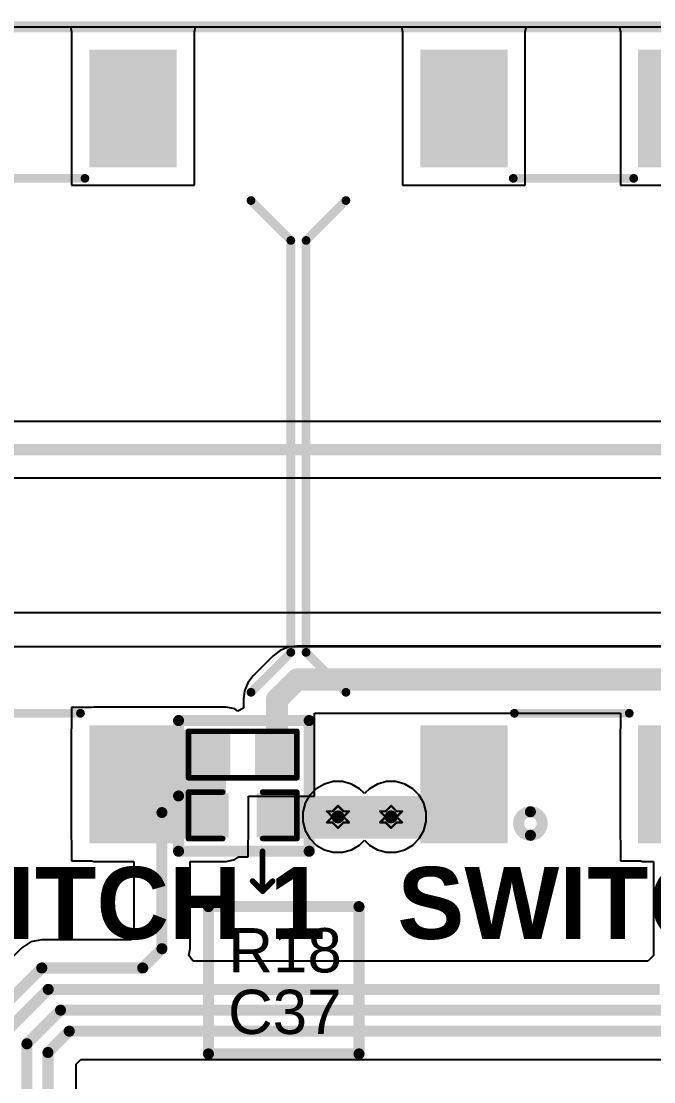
# Model space of a CAD drawing. Header units: inches. Extents: x -3 to 5437, y -3 to 5435.
# Drawn here: x 142.06 to 156.57, y 97.02 to 121.35 of the extents above; entities that cross this region are included whole.
import ezdxf

# ---------------------------------------------------------------- set-up
doc = ezdxf.new("R2010")
doc.units = ezdxf.units.IN
for name, color, linetype in [('Board Outline', 216, 'Continuous'), ('Bottom Layer', 5, 'Continuous'), ('Drill Drawing', 1, 'Continuous'), ('GND', 16, 'Continuous'), ('PWR', 76, 'Continuous'), ('Top Layer', 1, 'Continuous'), ('Top Overlay', 2, 'Continuous'), ('Top Paste', 8, 'Continuous'), ('Top Solder', 216, 'Continuous'), ('Via Holes', 16, 'Continuous')]:
    doc.layers.add(name, color=color, linetype=linetype)
doc.styles.add('Arial', font='', dxfattribs={"height": 0.2})
doc.styles.add('Arial_Bold', font='', dxfattribs={"height": 0.2})
doc.styles.get('Arial').set_extended_font_data('Arial')
doc.styles.get('Arial_Bold').set_extended_font_data('Arial', bold=True)

# ---------------------------------------------------------------- blocks, each defined once
blk = doc.blocks.new('TL3300CF160Q_414')
at = {"layer": 'Top Layer'}
for points in [[(-6.5, 1.6), (-9, 1.6), (-9, 3.4), (-6.5, 3.4)], [(9, 1.6), (6.5, 1.6), (6.5, 3.4), (9, 3.4)], [(-6.5, -3.4), (-9, -3.4), (-9, -1.6), (-6.5, -1.6)], [(9, -3.4), (6.5, -3.4), (6.5, -1.6), (9, -1.6)]]:
    blk.add_hatch(color=1, dxfattribs=at).paths.add_polyline_path(points)
at = {"layer": 'Top Paste'}
for points in [[(-6.5, 1.6), (-9, 1.6), (-9, 3.4), (-6.5, 3.4)], [(9, 1.6), (6.5, 1.6), (6.5, 3.4), (9, 3.4)], [(-6.5, -3.4), (-9, -3.4), (-9, -1.6), (-6.5, -1.6)], [(9, -3.4), (6.5, -3.4), (6.5, -1.6), (9, -1.6)]]:
    blk.add_hatch(color=8, dxfattribs=at).paths.add_polyline_path(points)
at = {"layer": 'Top Solder'}
for points in [[(-6.398, 1.498), (-9.102, 1.498), (-9.102, 3.502), (-6.398, 3.502)], [(9.102, 1.498), (6.398, 1.498), (6.398, 3.502), (9.102, 3.502)], [(-6.398, -3.502), (-9.102, -3.502), (-9.102, -1.498), (-6.398, -1.498)], [(9.102, -3.502), (6.398, -3.502), (6.398, -1.498), (9.102, -1.498)]]:
    blk.add_hatch(color=216, dxfattribs=at).paths.add_polyline_path(points)
at = {"layer": 'Top Overlay'}
for points in [[(-4.724, 6.121, 0.2, 0.2, 0), (-5.639, 5.207, 0.2, 0.2, 0)], [(-4.724, 6.121, 0.2, 0.2, 0), (4.724, 6.121, 0.2, 0.2, 0)], [(4.724, 6.121, 0.2, 0.2, 0), (5.639, 5.207, 0.2, 0.2, 0)], [(6.147, 1.368, 0.2, 0.2, 0), (6.147, -1.397, 0.2, 0.2, 0)], [(-6.121, 1.342, 0.2, 0.2, 0), (-6.121, -1.295, 0.2, 0.2, 0)], [(-5.639, -5.207, 0.2, 0.2, 0), (-4.724, -6.121, 0.2, 0.2, 0)], [(5.639, -5.207, 0.2, 0.2, 0), (4.724, -6.121, 0.2, 0.2, 0)], [(-4.724, -6.121, 0.2, 0.2, 0), (4.724, -6.121, 0.2, 0.2, 0)]]:
    blk.add_lwpolyline(points, format="xyseb", dxfattribs=at)
for points in [[(-4.774, 6.121, 0.1, 0.1, 1), (-4.674, 6.121, 0.1, 0.1, 1)], [(-4.774, 6.121, 0.1, 0.1, 1), (-4.674, 6.121, 0.1, 0.1, 1)], [(4.674, 6.121, 0.1, 0.1, 1), (4.774, 6.121, 0.1, 0.1, 1)], [(4.674, 6.121, 0.1, 0.1, 1), (4.774, 6.121, 0.1, 0.1, 1)], [(-5.689, 5.207, 0.1, 0.1, 1), (-5.589, 5.207, 0.1, 0.1, 1)], [(5.589, 5.207, 0.1, 0.1, 1), (5.689, 5.207, 0.1, 0.1, 1)], [(6.097, 1.368, 0.1, 0.1, 1), (6.197, 1.368, 0.1, 0.1, 1)], [(-8.379, 0.974, 0.254, 0.254, 1), (-8.919, 0.974, 0.254, 0.254, 1)], [(-6.171, 1.342, 0.1, 0.1, 1), (-6.071, 1.342, 0.1, 0.1, 1)], [(-8.983, 0.974, 0.127, 0.127, 1), (-8.856, 0.974, 0.127, 0.127, 1)], [(-8.443, 0.974, 0.127, 0.127, 1), (-8.316, 0.974, 0.127, 0.127, 1)], [(-6.171, -1.295, 0.1, 0.1, 1), (-6.071, -1.295, 0.1, 0.1, 1)], [(6.097, -1.397, 0.1, 0.1, 1), (6.197, -1.397, 0.1, 0.1, 1)], [(-5.689, -5.207, 0.1, 0.1, 1), (-5.589, -5.207, 0.1, 0.1, 1)], [(5.589, -5.207, 0.1, 0.1, 1), (5.689, -5.207, 0.1, 0.1, 1)], [(-4.774, -6.121, 0.1, 0.1, 1), (-4.674, -6.121, 0.1, 0.1, 1)], [(-4.774, -6.121, 0.1, 0.1, 1), (-4.674, -6.121, 0.1, 0.1, 1)], [(4.674, -6.121, 0.1, 0.1, 1), (4.774, -6.121, 0.1, 0.1, 1)], [(4.674, -6.121, 0.1, 0.1, 1), (4.774, -6.121, 0.1, 0.1, 1)]]:
    blk.add_lwpolyline(points, format="xyseb", close=True, dxfattribs=at)
blk = doc.blocks.new('TL3300CF160Q_415')
at = {"layer": 'Top Layer'}
for points in [[(-6.5, 1.6), (-9, 1.6), (-9, 3.4), (-6.5, 3.4)], [(9, 1.6), (6.5, 1.6), (6.5, 3.4), (9, 3.4)], [(-6.5, -3.4), (-9, -3.4), (-9, -1.6), (-6.5, -1.6)], [(9, -3.4), (6.5, -3.4), (6.5, -1.6), (9, -1.6)]]:
    blk.add_hatch(color=1, dxfattribs=at).paths.add_polyline_path(points)
at = {"layer": 'Top Paste'}
for points in [[(-6.5, 1.6), (-9, 1.6), (-9, 3.4), (-6.5, 3.4)], [(9, 1.6), (6.5, 1.6), (6.5, 3.4), (9, 3.4)], [(-6.5, -3.4), (-9, -3.4), (-9, -1.6), (-6.5, -1.6)], [(9, -3.4), (6.5, -3.4), (6.5, -1.6), (9, -1.6)]]:
    blk.add_hatch(color=8, dxfattribs=at).paths.add_polyline_path(points)
at = {"layer": 'Top Solder'}
for points in [[(-6.398, 1.498), (-9.102, 1.498), (-9.102, 3.502), (-6.398, 3.502)], [(9.102, 1.498), (6.398, 1.498), (6.398, 3.502), (9.102, 3.502)], [(-6.398, -3.502), (-9.102, -3.502), (-9.102, -1.498), (-6.398, -1.498)], [(9.102, -3.502), (6.398, -3.502), (6.398, -1.498), (9.102, -1.498)]]:
    blk.add_hatch(color=216, dxfattribs=at).paths.add_polyline_path(points)
at = {"layer": 'Top Overlay'}
for points in [[(-4.724, 6.121, 0.2, 0.2, 0), (-5.639, 5.207, 0.2, 0.2, 0)], [(-4.724, 6.121, 0.2, 0.2, 0), (4.724, 6.121, 0.2, 0.2, 0)], [(4.724, 6.121, 0.2, 0.2, 0), (5.639, 5.207, 0.2, 0.2, 0)], [(6.147, 1.368, 0.2, 0.2, 0), (6.147, -1.397, 0.2, 0.2, 0)], [(-6.121, 1.342, 0.2, 0.2, 0), (-6.121, -1.295, 0.2, 0.2, 0)], [(-5.639, -5.207, 0.2, 0.2, 0), (-4.724, -6.121, 0.2, 0.2, 0)], [(5.639, -5.207, 0.2, 0.2, 0), (4.724, -6.121, 0.2, 0.2, 0)], [(-4.724, -6.121, 0.2, 0.2, 0), (4.724, -6.121, 0.2, 0.2, 0)]]:
    blk.add_lwpolyline(points, format="xyseb", dxfattribs=at)
for points in [[(-4.774, 6.121, 0.1, 0.1, 1), (-4.674, 6.121, 0.1, 0.1, 1)], [(-4.774, 6.121, 0.1, 0.1, 1), (-4.674, 6.121, 0.1, 0.1, 1)], [(4.674, 6.121, 0.1, 0.1, 1), (4.774, 6.121, 0.1, 0.1, 1)], [(4.674, 6.121, 0.1, 0.1, 1), (4.774, 6.121, 0.1, 0.1, 1)], [(-5.689, 5.207, 0.1, 0.1, 1), (-5.589, 5.207, 0.1, 0.1, 1)], [(5.589, 5.207, 0.1, 0.1, 1), (5.689, 5.207, 0.1, 0.1, 1)], [(6.097, 1.368, 0.1, 0.1, 1), (6.197, 1.368, 0.1, 0.1, 1)], [(-8.455, 0.954, 0.254, 0.254, 1), (-8.995, 0.954, 0.254, 0.254, 1)], [(-6.171, 1.342, 0.1, 0.1, 1), (-6.071, 1.342, 0.1, 0.1, 1)], [(-9.059, 0.954, 0.127, 0.127, 1), (-8.932, 0.954, 0.127, 0.127, 1)], [(-8.519, 0.954, 0.127, 0.127, 1), (-8.392, 0.954, 0.127, 0.127, 1)], [(-6.171, -1.295, 0.1, 0.1, 1), (-6.071, -1.295, 0.1, 0.1, 1)], [(6.097, -1.397, 0.1, 0.1, 1), (6.197, -1.397, 0.1, 0.1, 1)], [(-5.689, -5.207, 0.1, 0.1, 1), (-5.589, -5.207, 0.1, 0.1, 1)], [(5.589, -5.207, 0.1, 0.1, 1), (5.689, -5.207, 0.1, 0.1, 1)], [(-4.774, -6.121, 0.1, 0.1, 1), (-4.674, -6.121, 0.1, 0.1, 1)], [(-4.774, -6.121, 0.1, 0.1, 1), (-4.674, -6.121, 0.1, 0.1, 1)], [(4.674, -6.121, 0.1, 0.1, 1), (4.774, -6.121, 0.1, 0.1, 1)], [(4.674, -6.121, 0.1, 0.1, 1), (4.774, -6.121, 0.1, 0.1, 1)]]:
    blk.add_lwpolyline(points, format="xyseb", close=True, dxfattribs=at)
blk = doc.blocks.new('RES_0603_448')
at = {"layer": 'Top Layer'}
for points in [[(-0.381, 0.4445), (-0.381, -0.4445), (-1.143, -0.4445), (-1.143, 0.4445)], [(1.143, 0.4445), (1.143, -0.4445), (0.381, -0.4445), (0.381, 0.4445)]]:
    blk.add_hatch(color=1, dxfattribs=at).paths.add_polyline_path(points)
at = {"layer": 'Top Paste'}
for points in [[(-0.381, 0.4445), (-0.381, -0.4445), (-1.143, -0.4445), (-1.143, 0.4445)], [(1.143, 0.4445), (1.143, -0.4445), (0.381, -0.4445), (0.381, 0.4445)]]:
    blk.add_hatch(color=8, dxfattribs=at).paths.add_polyline_path(points)
at = {"layer": 'Top Solder'}
for points in [[(-0.2794, 0.5461), (-0.2794, -0.5461), (-1.2446, -0.5461), (-1.2446, 0.5461)], [(1.2446, 0.5461), (1.2446, -0.5461), (0.2794, -0.5461), (0.2794, 0.5461)]]:
    blk.add_hatch(color=216, dxfattribs=at).paths.add_polyline_path(points)
at = {"layer": 'Top Overlay'}
for points in [[(-1.2446, -0.5334, 0.127, 0.127, 0), (-1.2446, 0.5334, 0.127, 0.127, 0)], [(-1.2446, 0.5334, 0.127, 0.127, 0), (1.2446, 0.5334, 0.127, 0.127, 0)], [(1.2446, -0.5334, 0.127, 0.127, 0), (1.2446, 0.5334, 0.127, 0.127, 0)], [(-1.2446, -0.5334, 0.127, 0.127, 0), (1.2446, -0.5334, 0.127, 0.127, 0)]]:
    blk.add_lwpolyline(points, format="xyseb", dxfattribs=at)
for points in [[(-1.27635, 0.5334, 0.0635, 0.0635, 1), (-1.21285, 0.5334, 0.0635, 0.0635, 1)], [(-1.27635, 0.5334, 0.0635, 0.0635, 1), (-1.21285, 0.5334, 0.0635, 0.0635, 1)], [(1.21285, 0.5334, 0.0635, 0.0635, 1), (1.27635, 0.5334, 0.0635, 0.0635, 1)], [(1.21285, 0.5334, 0.0635, 0.0635, 1), (1.27635, 0.5334, 0.0635, 0.0635, 1)], [(-1.27635, -0.5334, 0.0635, 0.0635, 1), (-1.21285, -0.5334, 0.0635, 0.0635, 1)], [(-1.27635, -0.5334, 0.0635, 0.0635, 1), (-1.21285, -0.5334, 0.0635, 0.0635, 1)], [(1.21285, -0.5334, 0.0635, 0.0635, 1), (1.27635, -0.5334, 0.0635, 0.0635, 1)], [(1.21285, -0.5334, 0.0635, 0.0635, 1), (1.27635, -0.5334, 0.0635, 0.0635, 1)]]:
    blk.add_lwpolyline(points, format="xyseb", close=True, dxfattribs=at)
blk = doc.blocks.new('C__0603_485')
at = {"layer": 'Top Layer'}
for points in [[(-0.381, 0.445), (-0.381, -0.445), (-1.143, -0.445), (-1.143, 0.445)], [(1.143, 0.445), (1.143, -0.445), (0.381, -0.445), (0.381, 0.445)]]:
    blk.add_hatch(color=1, dxfattribs=at).paths.add_polyline_path(points)
at = {"layer": 'Top Paste'}
for points in [[(-0.381, 0.445), (-0.381, -0.445), (-1.143, -0.445), (-1.143, 0.445)], [(1.143, 0.445), (1.143, -0.445), (0.381, -0.445), (0.381, 0.445)]]:
    blk.add_hatch(color=8, dxfattribs=at).paths.add_polyline_path(points)
at = {"layer": 'Top Solder'}
for points in [[(-0.321, 0.504), (-0.321, -0.504), (-1.203, -0.504), (-1.203, 0.504)], [(1.203, 0.504), (1.203, -0.504), (0.321, -0.504), (0.321, 0.504)]]:
    blk.add_hatch(color=216, dxfattribs=at).paths.add_polyline_path(points)
at = {"layer": 'Top Overlay'}
for points in [[(-0.457, 0.533, 0.127, 0.127, 0), (-1.245, 0.533, 0.127, 0.127, 0)], [(-1.245, 0.533, 0.127, 0.127, 0), (-1.245, -0.533, 0.127, 0.127, 0)], [(1.245, 0.533, 0.127, 0.127, 0), (0.457, 0.533, 0.127, 0.127, 0)], [(1.245, 0.533, 0.127, 0.127, 0), (1.245, -0.533, 0.127, 0.127, 0)], [(-0.457, -0.533, 0.127, 0.127, 0), (-1.245, -0.533, 0.127, 0.127, 0)], [(1.245, -0.533, 0.127, 0.127, 0), (0.457, -0.533, 0.127, 0.127, 0)]]:
    blk.add_lwpolyline(points, format="xyseb", dxfattribs=at)
for points in [[(-1.276, 0.533, 0.0635, 0.0635, 1), (-1.213, 0.533, 0.0635, 0.0635, 1)], [(-1.276, 0.533, 0.0635, 0.0635, 1), (-1.213, 0.533, 0.0635, 0.0635, 1)], [(-0.489, 0.533, 0.0635, 0.0635, 1), (-0.425, 0.533, 0.0635, 0.0635, 1)], [(0.425, 0.533, 0.0635, 0.0635, 1), (0.489, 0.533, 0.0635, 0.0635, 1)], [(1.213, 0.533, 0.0635, 0.0635, 1), (1.276, 0.533, 0.0635, 0.0635, 1)], [(1.213, 0.533, 0.0635, 0.0635, 1), (1.276, 0.533, 0.0635, 0.0635, 1)], [(-1.276, -0.533, 0.0635, 0.0635, 1), (-1.213, -0.533, 0.0635, 0.0635, 1)], [(-1.276, -0.533, 0.0635, 0.0635, 1), (-1.213, -0.533, 0.0635, 0.0635, 1)], [(-0.489, -0.533, 0.0635, 0.0635, 1), (-0.425, -0.533, 0.0635, 0.0635, 1)], [(0.425, -0.533, 0.0635, 0.0635, 1), (0.489, -0.533, 0.0635, 0.0635, 1)], [(1.213, -0.533, 0.0635, 0.0635, 1), (1.276, -0.533, 0.0635, 0.0635, 1)], [(1.213, -0.533, 0.0635, 0.0635, 1), (1.276, -0.533, 0.0635, 0.0635, 1)]]:
    blk.add_lwpolyline(points, format="xyseb", close=True, dxfattribs=at)

msp = doc.modelspace()

# ---------------------------------------------------------------- hatches: boundary and pattern name
at = {"layer": 'Bottom Layer'}
h = msp.add_hatch(color=5, dxfattribs=at)
edge = h.paths.add_edge_path()
edge.add_arc((149.327, 103.099), 0.3, 0, 360)
h = msp.add_hatch(color=5, dxfattribs=at)
edge = h.paths.add_edge_path()
edge.add_arc((150.546, 103.099), 0.3, 0, 360)
at = {"layer": 'GND'}
h = msp.add_hatch(color=16, dxfattribs=at)
edge = h.paths.add_edge_path()
edge.add_arc((149.327, 103.099), 0.3, 0, 360)
h = msp.add_hatch(color=16, dxfattribs=at)
edge = h.paths.add_edge_path()
edge.add_arc((150.546, 103.099), 0.3, 0, 360)
at = {"layer": 'PWR'}
h = msp.add_hatch(color=76, dxfattribs=at)
edge = h.paths.add_edge_path()
edge.add_arc((149.327, 103.099), 0.3, 0, 360)
h = msp.add_hatch(color=76, dxfattribs=at)
edge = h.paths.add_edge_path()
edge.add_arc((150.546, 103.099), 0.3, 0, 360)
at = {"layer": 'Top Layer'}
for points in [[(143.724, 102.596), (146.759, 102.596), (146.759, 105.096), (143.724, 105.096)], [(156.316, 102.596), (159.367, 102.596), (159.367, 105.096), (156.316, 105.096)], [(147.521, 102.596), (153.116, 102.596), (153.116, 103.579), (147.521, 103.579)]]:
    msp.add_hatch(color=1, dxfattribs=at).paths.add_polyline_path(points)
h = msp.add_hatch(color=1, dxfattribs=at)
edge = h.paths.add_edge_path()
edge.add_arc((149.327, 103.099), 0.3, 0, 360)
h = msp.add_hatch(color=1, dxfattribs=at)
edge = h.paths.add_edge_path()
edge.add_arc((150.546, 103.099), 0.3, 0, 360)
at = {"layer": 'Via Holes'}
h = msp.add_hatch(color=7, dxfattribs=at)
edge = h.paths.add_edge_path()
edge.add_arc((149.327, 103.099), 0.15, 0, 360)
h = msp.add_hatch(color=7, dxfattribs=at)
edge = h.paths.add_edge_path()
edge.add_arc((150.546, 103.099), 0.15, 0, 360)

# ---------------------------------------------------------------- linework, layer by layer
at = {"layer": 'Board Outline'}
msp.add_lwpolyline([(-2.777, 121.22, 0.254, 0.254, 0), (202.223, 121.22, 0.254, 0.254, 0)], format="xyseb", dxfattribs=at)
at = {"layer": 'Bottom Layer'}
msp.add_line((50.23, 121.22), (198.678, 121.22), dxfattribs=at)
at = {"layer": 'Drill Drawing'}
for points in [[(149.2, 103.226, 0.0508, 0.0508, 0), (149.327, 103.353, 0.0508, 0.0508, 0)], [(149.327, 103.353, 0.0508, 0.0508, 0), (149.454, 103.226, 0.0508, 0.0508, 0)], [(150.419, 103.226, 0.0508, 0.0508, 0), (150.546, 103.353, 0.0508, 0.0508, 0)], [(150.546, 103.353, 0.0508, 0.0508, 0), (150.673, 103.226, 0.0508, 0.0508, 0)], [(149.073, 103.226, 0.0508, 0.0508, 0), (149.2, 103.099, 0.0508, 0.0508, 0)], [(149.073, 103.226, 0.0508, 0.0508, 0), (149.2, 103.226, 0.0508, 0.0508, 0)], [(149.454, 103.226, 0.0508, 0.0508, 0), (149.581, 103.226, 0.0508, 0.0508, 0)], [(149.454, 103.099, 0.0508, 0.0508, 0), (149.581, 103.226, 0.0508, 0.0508, 0)], [(150.292, 103.226, 0.0508, 0.0508, 0), (150.419, 103.099, 0.0508, 0.0508, 0)], [(150.292, 103.226, 0.0508, 0.0508, 0), (150.419, 103.226, 0.0508, 0.0508, 0)], [(150.673, 103.226, 0.0508, 0.0508, 0), (150.8, 103.226, 0.0508, 0.0508, 0)], [(150.673, 103.099, 0.0508, 0.0508, 0), (150.8, 103.226, 0.0508, 0.0508, 0)], [(149.073, 102.972, 0.0508, 0.0508, 0), (149.2, 103.099, 0.0508, 0.0508, 0)], [(149.073, 102.972, 0.0508, 0.0508, 0), (149.2, 102.972, 0.0508, 0.0508, 0)], [(149.2, 102.972, 0.0508, 0.0508, 0), (149.327, 102.845, 0.0508, 0.0508, 0)], [(149.327, 102.845, 0.0508, 0.0508, 0), (149.454, 102.972, 0.0508, 0.0508, 0)], [(149.454, 103.099, 0.0508, 0.0508, 0), (149.581, 102.972, 0.0508, 0.0508, 0)], [(149.454, 102.972, 0.0508, 0.0508, 0), (149.581, 102.972, 0.0508, 0.0508, 0)], [(150.292, 102.972, 0.0508, 0.0508, 0), (150.419, 103.099, 0.0508, 0.0508, 0)], [(150.292, 102.972, 0.0508, 0.0508, 0), (150.419, 102.972, 0.0508, 0.0508, 0)], [(150.419, 102.972, 0.0508, 0.0508, 0), (150.546, 102.845, 0.0508, 0.0508, 0)], [(150.546, 102.845, 0.0508, 0.0508, 0), (150.673, 102.972, 0.0508, 0.0508, 0)], [(150.673, 103.099, 0.0508, 0.0508, 0), (150.8, 102.972, 0.0508, 0.0508, 0)], [(150.673, 102.972, 0.0508, 0.0508, 0), (150.8, 102.972, 0.0508, 0.0508, 0)]]:
    msp.add_lwpolyline(points, format="xyseb", dxfattribs=at)
for points in [[(149.314, 103.353, 0.0254, 0.0254, 1), (149.339, 103.353, 0.0254, 0.0254, 1)], [(149.314, 103.353, 0.0254, 0.0254, 1), (149.339, 103.353, 0.0254, 0.0254, 1)], [(150.533, 103.353, 0.0254, 0.0254, 1), (150.559, 103.353, 0.0254, 0.0254, 1)], [(150.533, 103.353, 0.0254, 0.0254, 1), (150.559, 103.353, 0.0254, 0.0254, 1)], [(149.06, 103.226, 0.0254, 0.0254, 1), (149.085, 103.226, 0.0254, 0.0254, 1)], [(149.06, 103.226, 0.0254, 0.0254, 1), (149.085, 103.226, 0.0254, 0.0254, 1)], [(149.187, 103.226, 0.0254, 0.0254, 1), (149.212, 103.226, 0.0254, 0.0254, 1)], [(149.187, 103.226, 0.0254, 0.0254, 1), (149.212, 103.226, 0.0254, 0.0254, 1)], [(149.441, 103.226, 0.0254, 0.0254, 1), (149.466, 103.226, 0.0254, 0.0254, 1)], [(149.441, 103.226, 0.0254, 0.0254, 1), (149.466, 103.226, 0.0254, 0.0254, 1)], [(149.568, 103.226, 0.0254, 0.0254, 1), (149.593, 103.226, 0.0254, 0.0254, 1)], [(149.568, 103.226, 0.0254, 0.0254, 1), (149.593, 103.226, 0.0254, 0.0254, 1)], [(150.279, 103.226, 0.0254, 0.0254, 1), (150.304, 103.226, 0.0254, 0.0254, 1)], [(150.279, 103.226, 0.0254, 0.0254, 1), (150.304, 103.226, 0.0254, 0.0254, 1)], [(150.406, 103.226, 0.0254, 0.0254, 1), (150.431, 103.226, 0.0254, 0.0254, 1)], [(150.406, 103.226, 0.0254, 0.0254, 1), (150.431, 103.226, 0.0254, 0.0254, 1)], [(150.66, 103.226, 0.0254, 0.0254, 1), (150.685, 103.226, 0.0254, 0.0254, 1)], [(150.66, 103.226, 0.0254, 0.0254, 1), (150.685, 103.226, 0.0254, 0.0254, 1)], [(150.787, 103.226, 0.0254, 0.0254, 1), (150.812, 103.226, 0.0254, 0.0254, 1)], [(150.787, 103.226, 0.0254, 0.0254, 1), (150.812, 103.226, 0.0254, 0.0254, 1)], [(149.06, 102.972, 0.0254, 0.0254, 1), (149.085, 102.972, 0.0254, 0.0254, 1)], [(149.06, 102.972, 0.0254, 0.0254, 1), (149.085, 102.972, 0.0254, 0.0254, 1)], [(149.187, 103.099, 0.0254, 0.0254, 1), (149.212, 103.099, 0.0254, 0.0254, 1)], [(149.187, 103.099, 0.0254, 0.0254, 1), (149.212, 103.099, 0.0254, 0.0254, 1)], [(149.187, 102.972, 0.0254, 0.0254, 1), (149.212, 102.972, 0.0254, 0.0254, 1)], [(149.187, 102.972, 0.0254, 0.0254, 1), (149.212, 102.972, 0.0254, 0.0254, 1)], [(149.441, 103.099, 0.0254, 0.0254, 1), (149.466, 103.099, 0.0254, 0.0254, 1)], [(149.441, 103.099, 0.0254, 0.0254, 1), (149.466, 103.099, 0.0254, 0.0254, 1)], [(149.441, 102.972, 0.0254, 0.0254, 1), (149.466, 102.972, 0.0254, 0.0254, 1)], [(149.441, 102.972, 0.0254, 0.0254, 1), (149.466, 102.972, 0.0254, 0.0254, 1)], [(149.568, 102.972, 0.0254, 0.0254, 1), (149.593, 102.972, 0.0254, 0.0254, 1)], [(149.568, 102.972, 0.0254, 0.0254, 1), (149.593, 102.972, 0.0254, 0.0254, 1)], [(150.279, 102.972, 0.0254, 0.0254, 1), (150.304, 102.972, 0.0254, 0.0254, 1)], [(150.279, 102.972, 0.0254, 0.0254, 1), (150.304, 102.972, 0.0254, 0.0254, 1)], [(150.406, 103.099, 0.0254, 0.0254, 1), (150.431, 103.099, 0.0254, 0.0254, 1)], [(150.406, 103.099, 0.0254, 0.0254, 1), (150.431, 103.099, 0.0254, 0.0254, 1)], [(150.406, 102.972, 0.0254, 0.0254, 1), (150.431, 102.972, 0.0254, 0.0254, 1)], [(150.406, 102.972, 0.0254, 0.0254, 1), (150.431, 102.972, 0.0254, 0.0254, 1)], [(150.66, 103.099, 0.0254, 0.0254, 1), (150.685, 103.099, 0.0254, 0.0254, 1)], [(150.66, 103.099, 0.0254, 0.0254, 1), (150.685, 103.099, 0.0254, 0.0254, 1)], [(150.66, 102.972, 0.0254, 0.0254, 1), (150.685, 102.972, 0.0254, 0.0254, 1)], [(150.66, 102.972, 0.0254, 0.0254, 1), (150.685, 102.972, 0.0254, 0.0254, 1)], [(150.787, 102.972, 0.0254, 0.0254, 1), (150.812, 102.972, 0.0254, 0.0254, 1)], [(150.787, 102.972, 0.0254, 0.0254, 1), (150.812, 102.972, 0.0254, 0.0254, 1)], [(149.314, 102.845, 0.0254, 0.0254, 1), (149.339, 102.845, 0.0254, 0.0254, 1)], [(149.314, 102.845, 0.0254, 0.0254, 1), (149.339, 102.845, 0.0254, 0.0254, 1)], [(150.533, 102.845, 0.0254, 0.0254, 1), (150.559, 102.845, 0.0254, 0.0254, 1)], [(150.533, 102.845, 0.0254, 0.0254, 1), (150.559, 102.845, 0.0254, 0.0254, 1)]]:
    msp.add_lwpolyline(points, format="xyseb", close=True, dxfattribs=at)
at = {"layer": 'GND'}
msp.add_line((50.23, 121.22), (198.431, 121.22), dxfattribs=at)
at = {"layer": 'PWR'}
for p, q in [((50.23, 121.22), (197.84, 121.22)), ((179.549, 107.779), (135.941, 107.779)), ((135.941, 107.01), (179.867, 107.01)), ((149.22, 103.907), (149.015, 103.852)), ((149.433, 103.907), (149.22, 103.907)), ((149.638, 103.852), (149.433, 103.907)), ((150.439, 103.907), (150.234, 103.852)), ((150.652, 103.907), (150.439, 103.907)), ((150.858, 103.852), (150.652, 103.907)), ((148.83, 103.745), (148.68, 103.595)), ((149.015, 103.852), (148.83, 103.745)), ((149.823, 103.745), (149.638, 103.852)), ((149.936, 103.632), (149.823, 103.745)), ((150.05, 103.745), (149.936, 103.632)), ((150.234, 103.852), (150.05, 103.745)), ((151.042, 103.745), (150.858, 103.852)), ((151.192, 103.595), (151.042, 103.745)), ((148.574, 103.41), (148.519, 103.205)), ((148.68, 103.595), (148.574, 103.41)), ((151.299, 103.41), (151.192, 103.595)), ((151.354, 103.205), (151.299, 103.41)), ((148.519, 103.205), (148.519, 102.992)), ((151.354, 102.992), (151.354, 103.205)), ((148.519, 102.992), (148.574, 102.787)), ((151.299, 102.787), (151.354, 102.992)), ((148.574, 102.787), (148.68, 102.602)), ((151.192, 102.602), (151.299, 102.787)), ((148.68, 102.602), (148.83, 102.452)), ((148.83, 102.452), (149.015, 102.346)), ((149.638, 102.346), (149.823, 102.452)), ((149.823, 102.452), (149.936, 102.566)), ((149.936, 102.566), (150.05, 102.452)), ((150.05, 102.452), (150.234, 102.346)), ((150.858, 102.346), (151.042, 102.452)), ((151.042, 102.452), (151.192, 102.602)), ((149.015, 102.346), (149.22, 102.291)), ((149.22, 102.291), (149.433, 102.291)), ((149.433, 102.291), (149.638, 102.346)), ((150.234, 102.346), (150.439, 102.291)), ((150.439, 102.291), (150.652, 102.291)), ((150.652, 102.291), (150.858, 102.346))]:
    msp.add_line(p, q, dxfattribs=at)
at = {"layer": 'Top Layer'}
for p, q in [((141.058, 121.22), (143.189, 121.22)), ((143.189, 121.22), (143.216, 121.104)), ((146.032, 121.104), (146.058, 121.22)), ((146.058, 121.22), (150.782, 121.22)), ((150.782, 121.22), (150.808, 121.104)), ((153.624, 121.104), (153.651, 121.22)), ((153.651, 121.22), (155.782, 121.22)), ((155.782, 121.22), (155.808, 121.104)), ((143.216, 121.104), (143.216, 121.093)), ((143.216, 121.093), (143.216, 117.588)), ((146.032, 121.093), (146.032, 121.104)), ((146.032, 117.588), (146.032, 121.093)), ((150.808, 121.104), (150.808, 121.093)), ((150.808, 121.093), (150.808, 117.588)), ((153.624, 121.093), (153.624, 121.104)), ((153.624, 117.588), (153.624, 121.093)), ((155.808, 121.104), (155.808, 121.093)), ((155.808, 121.093), (155.808, 117.588)), ((143.216, 117.588), (146.032, 117.588)), ((150.808, 117.588), (153.624, 117.588)), ((155.808, 117.588), (158.624, 117.588)), ((168.641, 112.168), (112.668, 112.168)), ((132.804, 110.873), (168.373, 110.873)), ((147.84, 106.793), (147.383, 106.335)), ((147.999, 106.915), (147.84, 106.793)), ((147.84, 106.793), (147.84, 106.793)), ((148.185, 106.991), (147.999, 106.915)), ((148.383, 107.018), (148.185, 106.991)), ((160.144, 107.018), (148.383, 107.018)), ((147.383, 106.335), (147.261, 106.176)), ((147.261, 106.176), (147.184, 105.991)), ((147.184, 105.991), (147.158, 105.792)), ((143.674, 105.604), (143.216, 105.604)), ((143.216, 105.604), (143.216, 105.146)), ((143.724, 105.614), (143.674, 105.604)), ((146.759, 105.614), (143.724, 105.614)), ((146.957, 105.575), (146.759, 105.614)), ((147.031, 105.526), (146.957, 105.575)), ((147.158, 105.594), (147.031, 105.526)), ((147.158, 105.792), (147.158, 105.594)), ((148.791, 103.576), (148.791, 105.48)), ((148.791, 105.48), (155.808, 105.48)), ((155.808, 105.48), (155.808, 105.146)), ((143.216, 105.146), (143.206, 105.096)), ((143.206, 105.096), (143.206, 102.596)), ((155.808, 105.146), (155.799, 105.096)), ((155.799, 105.096), (155.799, 102.596)), ((147.277, 102.596), (147.277, 103.576)), ((147.277, 103.576), (148.791, 103.576)), ((143.206, 102.596), (143.216, 102.546)), ((143.216, 102.546), (143.216, 102.088)), ((147.267, 102.546), (147.277, 102.596)), ((147.267, 102.182), (147.267, 102.546)), ((155.799, 102.596), (155.808, 102.546)), ((155.808, 102.546), (155.808, 102.088)), ((146.957, 102.118), (147.053, 102.182)), ((147.053, 102.182), (147.267, 102.182)), ((143.216, 102.088), (143.674, 102.088)), ((143.674, 102.088), (143.724, 102.078)), ((143.724, 102.078), (144.641, 102.078)), ((144.641, 102.078), (144.641, 100.344)), ((145.935, 100.076), (145.935, 102.078)), ((145.935, 102.078), (146.759, 102.078)), ((146.759, 102.078), (146.957, 102.118)), ((155.808, 102.088), (156.266, 102.088)), ((156.266, 102.088), (156.316, 102.078)), ((156.316, 102.078), (156.569, 102.078)), ((156.569, 102.078), (156.569, 99.923)), ((142.283, 100.232), (142.073, 100.092)), ((142.531, 100.282), (142.283, 100.232)), ((144.578, 100.282), (142.531, 100.282)), ((144.641, 100.344), (144.578, 100.282)), ((142.073, 100.092), (140.771, 98.79)), ((145.904, 99.917), (145.935, 100.076)), ((146.002, 99.79), (145.904, 99.917)), ((156.436, 99.79), (146.002, 99.79)), ((156.569, 99.923), (156.436, 99.79)), ((143.32, 97.427), (143.43, 97.536)), ((143.32, 71.738), (143.32, 97.427)), ((143.43, 97.536), (172.159, 97.536))]:
    msp.add_line(p, q, dxfattribs=at)
for points in [[(112.668, 111.521, 0.254, 0.254, 0), (168.641, 111.521, 0.254, 0.254, 0)], [(147.926, 105.792, 0.508, 0.508, 0), (148.383, 106.249, 0.508, 0.508, 0)], [(148.383, 106.249, 0.508, 0.508, 0), (160.144, 106.249, 0.508, 0.508, 0)], [(147.926, 104.529, 0.508, 0.508, 0), (147.926, 105.792, 0.508, 0.508, 0)], [(145.288, 103.198, 0.254, 0.254, 0), (145.669, 103.579, 0.254, 0.254, 0)], [(145.288, 100.076, 0.254, 0.254, 0), (145.288, 103.198, 0.254, 0.254, 0)], [(144.846, 99.634, 0.254, 0.254, 0), (145.288, 100.076, 0.254, 0.254, 0)], [(141.229, 98.333, 0.254, 0.254, 0), (142.531, 99.634, 0.254, 0.254, 0)], [(142.531, 99.634, 0.254, 0.254, 0), (144.846, 99.634, 0.254, 0.254, 0)], [(141.737, 98.201, 0.254, 0.254, 0), (142.679, 99.143, 0.254, 0.254, 0)], [(142.679, 99.143, 0.254, 0.254, 0), (156.704, 99.143, 0.254, 0.254, 0)], [(142.19, 97.895, 0.254, 0.254, 0), (142.961, 98.666, 0.254, 0.254, 0)], [(142.961, 98.666, 0.254, 0.254, 0), (171.959, 98.666, 0.254, 0.254, 0)], [(142.673, 97.695, 0.254, 0.254, 0), (143.161, 98.184, 0.254, 0.254, 0)], [(143.161, 98.184, 0.254, 0.254, 0), (172.159, 98.184, 0.254, 0.254, 0)], [(142.19, 71.938, 0.254, 0.254, 0), (142.19, 97.895, 0.254, 0.254, 0)], [(142.673, 71.738, 0.254, 0.254, 0), (142.673, 97.695, 0.254, 0.254, 0)]]:
    msp.add_lwpolyline(points, format="xyseb", dxfattribs=at)
for points in [[(148.256, 106.249, 0.254, 0.254, 1), (148.51, 106.249, 0.254, 0.254, 1)], [(148.256, 106.249, 0.254, 0.254, 1), (148.51, 106.249, 0.254, 0.254, 1)], [(147.799, 105.792, 0.254, 0.254, 1), (148.053, 105.792, 0.254, 0.254, 1)], [(147.799, 105.792, 0.254, 0.254, 1), (148.053, 105.792, 0.254, 0.254, 1)], [(147.799, 104.529, 0.254, 0.254, 1), (148.053, 104.529, 0.254, 0.254, 1)], [(145.606, 103.579, 0.127, 0.127, 1), (145.732, 103.579, 0.127, 0.127, 1)], [(145.225, 103.198, 0.127, 0.127, 1), (145.351, 103.198, 0.127, 0.127, 1)], [(145.225, 103.198, 0.127, 0.127, 1), (145.351, 103.198, 0.127, 0.127, 1)], [(145.225, 100.076, 0.127, 0.127, 1), (145.351, 100.076, 0.127, 0.127, 1)], [(145.225, 100.076, 0.127, 0.127, 1), (145.351, 100.076, 0.127, 0.127, 1)], [(142.467, 99.634, 0.127, 0.127, 1), (142.594, 99.634, 0.127, 0.127, 1)], [(142.467, 99.634, 0.127, 0.127, 1), (142.594, 99.634, 0.127, 0.127, 1)], [(144.783, 99.634, 0.127, 0.127, 1), (144.91, 99.634, 0.127, 0.127, 1)], [(144.783, 99.634, 0.127, 0.127, 1), (144.91, 99.634, 0.127, 0.127, 1)], [(142.615, 99.143, 0.127, 0.127, 1), (142.742, 99.143, 0.127, 0.127, 1)], [(142.615, 99.143, 0.127, 0.127, 1), (142.742, 99.143, 0.127, 0.127, 1)], [(142.898, 98.666, 0.127, 0.127, 1), (143.025, 98.666, 0.127, 0.127, 1)], [(142.898, 98.666, 0.127, 0.127, 1), (143.025, 98.666, 0.127, 0.127, 1)], [(143.098, 98.184, 0.127, 0.127, 1), (143.225, 98.184, 0.127, 0.127, 1)], [(143.098, 98.184, 0.127, 0.127, 1), (143.225, 98.184, 0.127, 0.127, 1)], [(142.127, 97.895, 0.127, 0.127, 1), (142.254, 97.895, 0.127, 0.127, 1)], [(142.127, 97.895, 0.127, 0.127, 1), (142.254, 97.895, 0.127, 0.127, 1)], [(142.609, 97.695, 0.127, 0.127, 1), (142.736, 97.695, 0.127, 0.127, 1)], [(142.609, 97.695, 0.127, 0.127, 1), (142.736, 97.695, 0.127, 0.127, 1)]]:
    msp.add_lwpolyline(points, format="xyseb", close=True, dxfattribs=at)
at = {"layer": 'Top Overlay'}
for points in [[(145.669, 105.308, 0.254, 0.254, 0), (148.666, 105.308, 0.254, 0.254, 0)], [(145.669, 102.311, 0.254, 0.254, 0), (145.669, 105.308, 0.254, 0.254, 0)], [(148.666, 102.311, 0.254, 0.254, 0), (148.666, 105.308, 0.254, 0.254, 0)], [(145.669, 102.311, 0.254, 0.254, 0), (148.666, 102.311, 0.254, 0.254, 0)], [(147.597, 101.397, 0.127, 0.127, 0), (147.597, 102.311, 0.127, 0.127, 0)], [(147.365, 101.629, 0.127, 0.127, 0), (147.597, 101.397, 0.127, 0.127, 0)], [(147.597, 101.394, 0.127, 0.127, 0), (147.829, 101.626, 0.127, 0.127, 0)], [(146.355, 101.041, 0.254, 0.254, 0), (149.809, 101.041, 0.254, 0.254, 0)], [(146.355, 97.663, 0.254, 0.254, 0), (146.355, 101.041, 0.254, 0.254, 0)], [(149.809, 97.663, 0.254, 0.254, 0), (149.809, 101.041, 0.254, 0.254, 0)], [(146.355, 97.663, 0.254, 0.254, 0), (149.809, 97.663, 0.254, 0.254, 0)]]:
    msp.add_lwpolyline(points, format="xyseb", dxfattribs=at)
for points in [[(145.606, 105.308, 0.127, 0.127, 1), (145.732, 105.308, 0.127, 0.127, 1)], [(145.606, 105.308, 0.127, 0.127, 1), (145.732, 105.308, 0.127, 0.127, 1)], [(148.603, 105.308, 0.127, 0.127, 1), (148.73, 105.308, 0.127, 0.127, 1)], [(148.603, 105.308, 0.127, 0.127, 1), (148.73, 105.308, 0.127, 0.127, 1)], [(145.606, 102.311, 0.127, 0.127, 1), (145.732, 102.311, 0.127, 0.127, 1)], [(145.606, 102.311, 0.127, 0.127, 1), (145.732, 102.311, 0.127, 0.127, 1)], [(148.603, 102.311, 0.127, 0.127, 1), (148.73, 102.311, 0.127, 0.127, 1)], [(148.603, 102.311, 0.127, 0.127, 1), (148.73, 102.311, 0.127, 0.127, 1)], [(147.566, 102.311, 0.0635, 0.0635, 1), (147.629, 102.311, 0.0635, 0.0635, 1)], [(147.334, 101.629, 0.0635, 0.0635, 1), (147.397, 101.629, 0.0635, 0.0635, 1)], [(147.798, 101.626, 0.0635, 0.0635, 1), (147.861, 101.626, 0.0635, 0.0635, 1)], [(147.566, 101.397, 0.0635, 0.0635, 1), (147.629, 101.397, 0.0635, 0.0635, 1)], [(147.566, 101.397, 0.0635, 0.0635, 1), (147.629, 101.397, 0.0635, 0.0635, 1)], [(147.566, 101.394, 0.0635, 0.0635, 1), (147.629, 101.394, 0.0635, 0.0635, 1)], [(146.291, 101.041, 0.127, 0.127, 1), (146.418, 101.041, 0.127, 0.127, 1)], [(146.291, 101.041, 0.127, 0.127, 1), (146.418, 101.041, 0.127, 0.127, 1)], [(149.746, 101.041, 0.127, 0.127, 1), (149.873, 101.041, 0.127, 0.127, 1)], [(149.746, 101.041, 0.127, 0.127, 1), (149.873, 101.041, 0.127, 0.127, 1)], [(146.291, 97.663, 0.127, 0.127, 1), (146.418, 97.663, 0.127, 0.127, 1)], [(146.291, 97.663, 0.127, 0.127, 1), (146.418, 97.663, 0.127, 0.127, 1)], [(149.746, 97.663, 0.127, 0.127, 1), (149.873, 97.663, 0.127, 0.127, 1)], [(149.746, 97.663, 0.127, 0.127, 1), (149.873, 97.663, 0.127, 0.127, 1)]]:
    msp.add_lwpolyline(points, format="xyseb", close=True, dxfattribs=at)

# ---------------------------------------------------------------- block references
for name, p, rotation in [('TL3300CF160Q_415', (142.124, 111.596), 90), ('TL3300CF160Q_414', (154.716, 111.596), 90), ('C__0603_485', (147.14, 103.134), 180)]:
    msp.add_blockref(name, p, dxfattribs=dict(rotation=rotation))
msp.add_blockref('RES_0603_448', (147.14, 104.529))

# ---------------------------------------------------------------- texts
at = {"layer": 'Top Overlay', "style": 'Arial_Bold'}
for s, p in [('SWITCH 1', (138.02, 100.3)), ('SWITCH 2', (150.689, 100.3))]:
    msp.add_text(s, height=1.651, rotation=360, dxfattribs=at).set_placement(p)
at = {"layer": 'Top Overlay', "style": 'Arial'}
for s, p in [('R18', (146.812, 99.532)), ('C37', (146.804, 98.119))]:
    msp.add_text(s, height=1.016, dxfattribs=at).set_placement(p)

doc.saveas('drawing.dxf')
